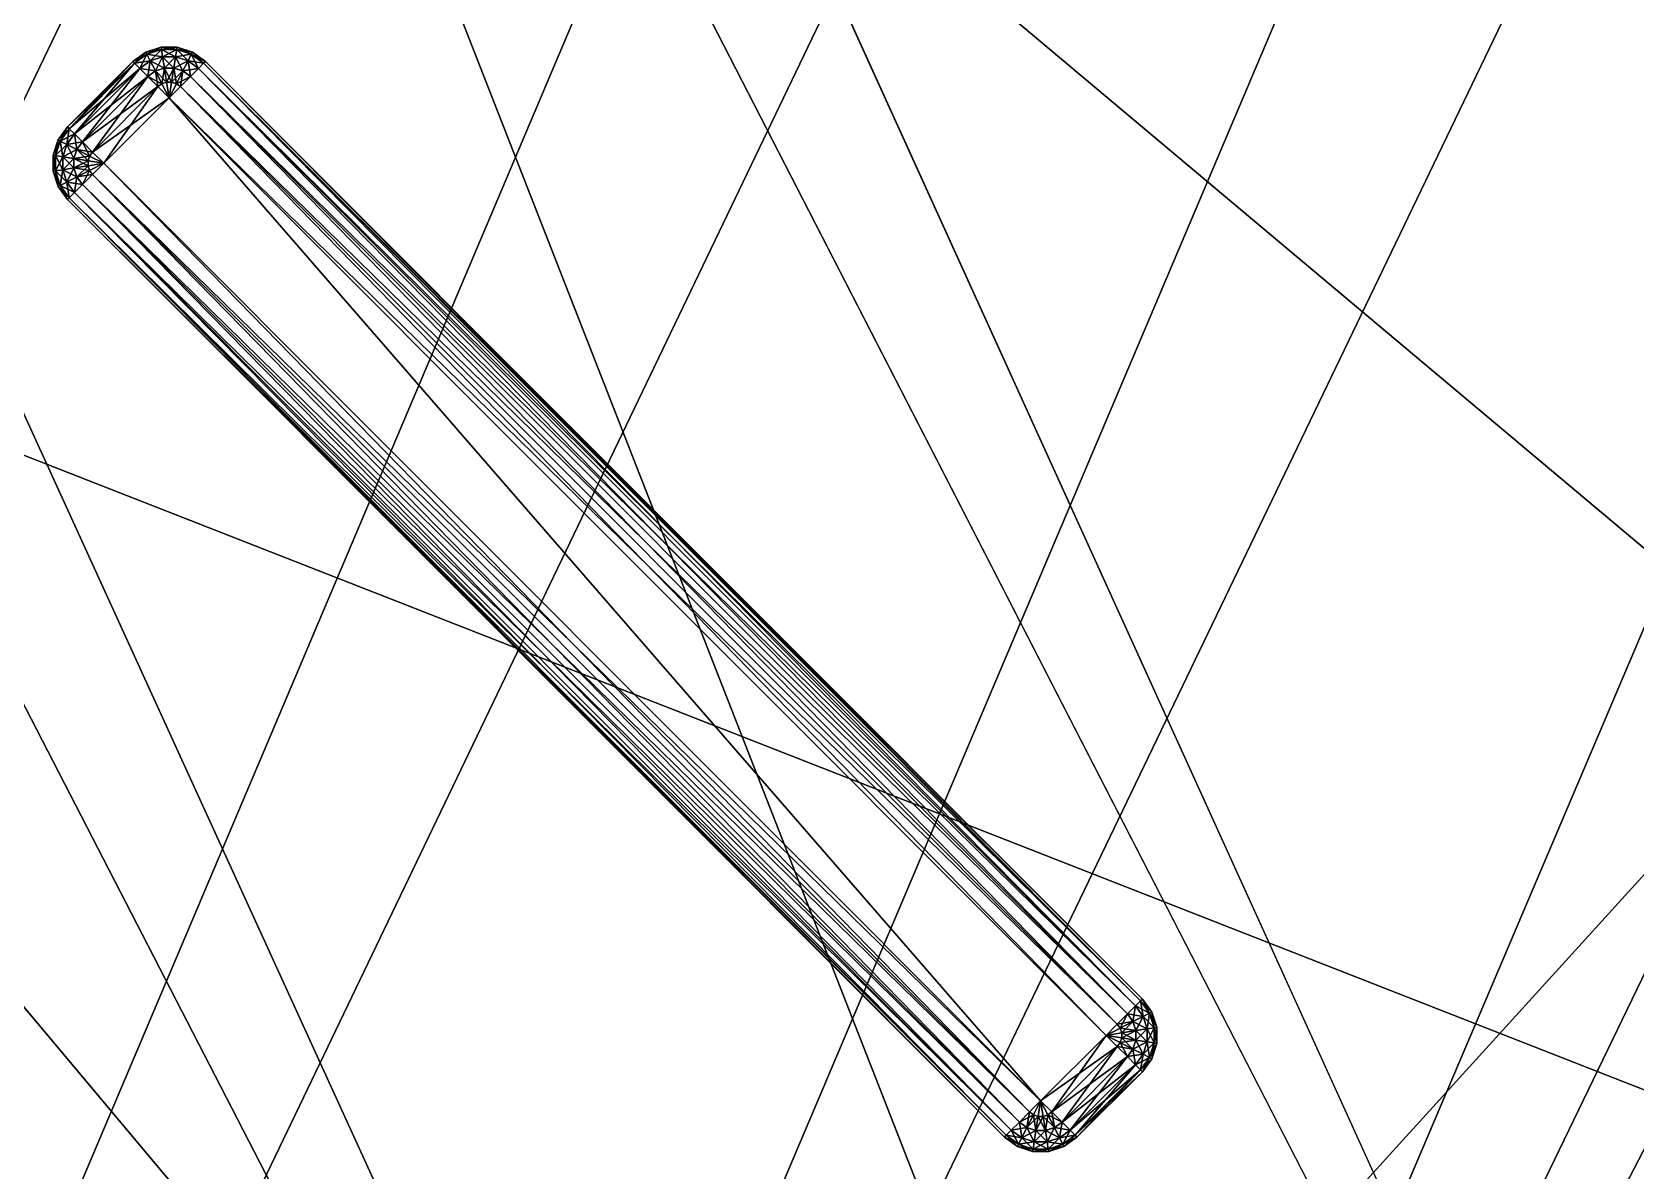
# Model space of a CAD drawing. Extents: x -220 to 220, y -231 to 209.
# Drawn here: x 100.57 to 131.8, y -133.73 to -111.57 of the extents above; entities that cross this region are included whole.
import ezdxf

# ---------------------------------------------------------------- set-up
doc = ezdxf.new("R2010")
doc.units = 0
doc.layers.get('0').update_dxf_attribs({"color": 33, "linetype": 'CONTINUOUS'})

msp = doc.modelspace()

# ---------------------------------------------------------------- meshes
at = {"color": 214}
mesh = msp.add_polyface(dxfattribs=at)
corners = [(-19.675, 188.166, -0.51), (0, 189.116, -0.51), (0, 189.116, -5.51), (-19.675, 188.166, -5.51), (-38.801, 185.375, -0.51), (-38.801, 185.375, -5.51), (-57.29, 180.83, -0.51), (-57.29, 180.83, -5.51), (-75.054, 174.62, -0.51), (-75.054, 174.62, -5.51), (-92.004, 166.832, -0.51), (-92.004, 166.832, -5.51), (-108.053, 157.556, -0.51), (-108.053, 157.556, -5.51), (-123.112, 146.879, -0.51), (-123.112, 146.879, -5.51), (-75.054, 174.62, -5.51), (-191.713, -68.173, -5.51), (-92.004, 166.832, -5.51), (-57.29, 180.83, -5.51), (-185.503, -85.937, -5.51), (-38.801, 185.375, -5.51), (-177.716, -102.888, -5.51), (-168.44, -118.937, -5.51), (-19.675, 188.166, -5.51), (-157.763, -133.996, -5.51), (0, 189.116, -5.51), (-145.773, -147.978, -5.51), (19.675, 188.166, -5.51), (-132.559, -160.794, -5.51), (32.492, 186.504, -5.51), (51.203, 182.534, -5.51), (-118.208, -172.356, -5.51), (-57.29, 180.83, -0.51), (123.112, -168.646, -0.51), (-38.801, 185.375, -0.51), (-75.054, 174.62, -0.51), (108.053, -179.323, -0.51), (-92.004, 166.832, -0.51), (92.004, -188.6, -0.51), (-108.053, 157.556, -0.51), (75.054, -196.387, -0.51), (-123.112, 146.879, -0.51), (57.29, -202.597, -0.51), (-137.094, 134.889, -0.51), (38.801, -207.142, -0.51), (-149.91, 121.675, -0.51), (19.675, -209.934, -0.51), (-161.472, 107.324, -0.51), (0, -210.884, -0.51)]
mesh.append_faces([[corners[k] for k in face] for face in [(0, 1, 2, 0), (3, 0, 2, 3), (4, 0, 3, 4), (5, 4, 3, 5), (6, 4, 5, 6), (7, 6, 5, 7), (8, 6, 7, 8), (9, 8, 7, 9), (10, 8, 9, 10), (11, 10, 9, 11), (12, 10, 11, 12), (13, 12, 11, 13), (14, 12, 13, 14), (15, 14, 13, 15), (16, 17, 18, 16), (19, 20, 16, 19), (21, 22, 19, 21), (21, 23, 22, 21), (24, 23, 21, 24), (24, 25, 23, 24), (26, 25, 24, 26), (26, 27, 25, 26), (28, 27, 26, 28), (28, 29, 27, 28), (30, 29, 28, 30), (31, 32, 30, 31), (33, 34, 35, 33), (36, 37, 33, 36), (38, 39, 36, 38), (40, 41, 38, 40), (42, 43, 40, 42), (44, 45, 42, 44), (46, 47, 44, 46), (48, 49, 46, 48)]], dxfattribs={"vtx3": -1, "color": 214})
mesh = msp.add_polyface(dxfattribs=at)
corners = [(102.809, 160.808, -0.51), (118.208, 150.588, -0.51), (118.208, 150.588, -5.51), (102.809, 160.808, -5.51), (86.45, 169.598, -0.51), (86.45, 169.598, -5.51), (69.218, 176.869, -0.51), (69.218, 176.869, -5.51), (51.203, 182.534, -0.51), (51.203, 182.534, -5.51), (32.492, 186.504, -0.51), (32.492, 186.504, -5.51), (19.675, 188.166, -0.51), (19.675, 188.166, -5.51), (0, 189.116, -0.51), (0, 189.116, -5.51), (69.218, 176.869, -5.51), (-102.809, -182.576, -5.51), (51.203, 182.534, -5.51), (86.45, 169.598, -5.51), (-86.45, -191.365, -5.51), (102.809, 160.808, -5.51), (-69.218, -198.637, -5.51), (118.208, 150.588, -5.51), (-51.203, -204.301, -5.51), (132.559, 139.026, -5.51), (-32.492, -208.272, -5.51), (145.773, 126.21, -5.51), (-19.675, -209.934, -5.51), (157.763, 112.229, -5.51), (0, -210.884, -5.51), (69.218, 176.869, -0.51), (193.418, -62.087, -0.51), (86.45, 169.598, -0.51), (51.203, 182.534, -0.51), (187.753, -80.102, -0.51), (180.482, -97.333, -0.51), (32.492, 186.504, -0.51), (171.692, -113.693, -0.51), (19.675, 188.166, -0.51), (161.472, -129.092, -0.51), (0, 189.116, -0.51), (149.91, -143.442, -0.51), (-19.675, 188.166, -0.51), (137.094, -156.657, -0.51), (-38.801, 185.375, -0.51)]
mesh.append_faces([[corners[k] for k in face] for face in [(0, 1, 2, 0), (3, 0, 2, 3), (4, 0, 3, 4), (5, 4, 3, 5), (6, 4, 5, 6), (7, 6, 5, 7), (8, 6, 7, 8), (9, 8, 7, 9), (10, 8, 9, 10), (11, 10, 9, 11), (12, 10, 11, 12), (13, 12, 11, 13), (14, 12, 13, 14), (15, 14, 13, 15), (16, 17, 18, 16), (19, 20, 16, 19), (21, 22, 19, 21), (23, 24, 21, 23), (25, 26, 23, 25), (27, 28, 25, 27), (29, 30, 27, 29), (31, 32, 33, 31), (34, 35, 31, 34), (34, 36, 35, 34), (37, 36, 34, 37), (37, 38, 36, 37), (39, 38, 37, 39), (39, 40, 38, 39), (41, 40, 39, 41), (41, 42, 40, 41), (43, 42, 41, 43), (43, 44, 42, 43), (45, 44, 43, 45)]], dxfattribs={"vtx3": -1, "color": 214})
mesh = msp.add_polyface(dxfattribs=at)
corners = [(-137.3, -30.884, 25), (-137.3, -30.884, 20), (0, -30.884, 20), (0, -30.884, 25), (-166, -75.884, 25), (-166, -75.884, 20), (-164.222, -80.383, 25), (-164.222, -80.383, 20), (-158.84, -91.295, 25), (-187.753, 58.335, 25), (-180.482, 75.566, 25), (-180.482, 75.566, 20), (-187.753, 58.335, 20), (-193.418, 40.319, 25), (-193.418, 40.319, 20), (-197.388, 21.608, 25), (-197.388, 21.608, 20), (-199.05, 8.791, 25), (-199.05, 8.791, 20), (-200, -10.884, 25), (-200, -10.884, 20), (-199.05, -30.559, 25), (-199.05, -30.559, 20), (-196.258, -49.685, 25), (-196.258, -49.685, 20), (-191.713, -68.173, 25), (-191.713, -68.173, 20), (-185.503, -85.937, 25), (-185.503, -85.937, 20), (-38.801, 185.375, 20), (-137.3, -30.884, 20), (-166, -75.884, 20), (-149.91, 121.675, 20), (-199.05, 8.791, 20), (-197.388, 21.608, 20), (-137.094, 134.889, 20), (-200, -10.884, 20), (-123.112, 146.879, 20), (-199.05, -30.559, 20), (-108.053, 157.556, 20), (-196.258, -49.685, 20), (-92.004, 166.832, 20), (-191.713, -68.173, 20), (-75.054, 174.62, 20), (-185.503, -85.937, 20), (-57.29, 180.83, 20), (-177.716, -102.888, 20), (-164.222, -80.383, 20), (-92.004, 166.832, 25), (0, -30.884, 25), (137.3, -30.884, 25), (-161.472, 107.324, 25), (-171.692, 91.925, 25), (-180.482, 75.566, 25), (-137.3, -30.884, 25), (-187.753, 58.335, 25), (-193.418, 40.319, 25), (-197.388, 21.608, 25), (-199.05, 8.791, 25), (-166, -75.884, 25), (-200, -10.884, 25), (-164.222, -80.383, 25), (-158.84, -91.295, 25), (-199.05, -30.559, 25), (-132.559, -160.794, 25), (-196.258, -49.685, 25), (-145.773, -147.978, 25), (-191.713, -68.173, 25), (-157.763, -133.996, 25)]
mesh.append_faces([[corners[k] for k in face] for face in [(0, 1, 2, 0), (3, 0, 2, 3), (4, 5, 1, 4), (0, 4, 1, 0), (6, 7, 5, 6), (4, 6, 5, 4), (6, 8, 7, 6), (9, 10, 11, 9), (12, 9, 11, 12), (13, 9, 12, 13), (14, 13, 12, 14), (15, 13, 14, 15), (16, 15, 14, 16), (17, 15, 16, 17), (18, 17, 16, 18), (19, 17, 18, 19), (20, 19, 18, 20), (21, 19, 20, 21), (22, 21, 20, 22), (23, 21, 22, 23), (24, 23, 22, 24), (25, 23, 24, 25), (26, 25, 24, 26), (27, 25, 26, 27), (28, 27, 26, 28), (29, 30, 31, 29), (32, 33, 34, 32), (35, 36, 33, 35), (37, 38, 36, 37), (39, 40, 38, 39), (41, 42, 40, 41), (43, 44, 42, 43), (45, 31, 44, 45), (31, 46, 44, 31), (47, 46, 31, 47), (48, 49, 50, 48), (51, 52, 49, 51), (52, 53, 49, 52), (53, 54, 49, 53), (55, 54, 53, 55), (55, 56, 54, 55), (56, 57, 54, 56), (57, 58, 54, 57), (58, 59, 54, 58), (60, 59, 58, 60), (60, 61, 59, 60), (61, 60, 62, 61), (63, 64, 60, 63), (65, 66, 63, 65), (67, 68, 65, 67)]], dxfattribs={"vtx3": -1, "color": 214})
mesh = msp.add_polyface(dxfattribs=at)
corners = [(199.05, 8.791, -0.51), (200, -10.884, -0.51), (200, -10.884, -5.51), (199.05, 8.791, -5.51), (193.418, -62.087, -0.51), (187.753, -80.102, -0.51), (187.753, -80.102, -5.51), (193.418, -62.087, -5.51), (197.388, -43.376, -0.51), (197.388, -43.376, -5.51), (199.05, -30.559, -0.51), (199.05, -30.559, -5.51), (86.45, 169.598, -5.51), (-69.218, -198.637, -5.51), (-86.45, -191.365, -5.51), (102.809, 160.808, -5.51), (-51.203, -204.301, -5.51), (118.208, 150.588, -5.51), (-32.492, -208.272, -5.51), (132.559, 139.026, -5.51), (-19.675, -209.934, -5.51), (145.773, 126.21, -5.51), (0, -210.884, -5.51), (157.763, 112.229, -5.51), (19.675, -209.934, -5.51), (168.44, 97.169, -5.51), (38.801, -207.142, -5.51), (177.716, 81.12, -5.51), (57.29, -202.597, -5.51), (185.503, 64.17, -5.51), (75.054, -196.387, -5.51), (191.713, 46.406, -5.51), (92.004, -188.6, -5.51), (196.258, 27.917, -5.51), (108.053, -179.323, -5.51), (199.05, 8.791, -5.51), (200, -10.884, -5.51), (123.112, -168.646, -5.51), (199.05, -30.559, -5.51), (137.094, -156.657, -5.51), (197.388, -43.376, -5.51), (149.91, -143.442, -5.51), (193.418, -62.087, -5.51), (161.472, -129.092, -5.51), (-38.801, 185.375, -0.51), (123.112, -168.646, -0.51), (137.094, -156.657, -0.51), (-57.29, 180.83, -0.51), (108.053, -179.323, -0.51), (-75.054, 174.62, -0.51), (92.004, -188.6, -0.51), (-92.004, 166.832, -0.51), (75.054, -196.387, -0.51)]
mesh.append_faces([[corners[k] for k in face] for face in [(0, 1, 2, 0), (3, 0, 2, 3), (4, 5, 6, 4), (7, 4, 6, 7), (8, 4, 7, 8), (9, 8, 7, 9), (10, 8, 9, 10), (11, 10, 9, 11), (1, 10, 11, 1), (2, 1, 11, 2), (12, 13, 14, 12), (15, 16, 13, 15), (17, 18, 16, 17), (19, 20, 18, 19), (21, 22, 20, 21), (23, 24, 22, 23), (25, 26, 24, 25), (27, 26, 25, 27), (27, 28, 26, 27), (29, 28, 27, 29), (29, 30, 28, 29), (31, 30, 29, 31), (31, 32, 30, 31), (33, 32, 31, 33), (33, 34, 32, 33), (35, 34, 33, 35), (36, 37, 35, 36), (38, 39, 36, 38), (40, 41, 38, 40), (42, 43, 40, 42), (44, 45, 46, 44), (47, 48, 45, 47), (49, 50, 48, 49), (51, 52, 50, 51)]], dxfattribs={"vtx3": -1, "color": 214})
mesh = msp.add_polyface(dxfattribs=at)
corners = [(137.3, -30.884, 25), (137.3, -30.884, 20), (165, -75.884, 20), (165, -75.884, 25), (0, -30.884, 25), (0, -30.884, 20), (162.365, -82.784, 25), (162.365, -82.784, 20), (156.906, -93.852, 20), (164.306, -77.932, 25), (164.306, -77.932, 20), (199.05, 8.791, 25), (200, -10.884, 25), (200, -10.884, 20), (199.05, 8.791, 20), (196.258, 27.917, 25), (196.258, 27.917, 20), (191.713, 46.406, 25), (191.713, 46.406, 20), (185.503, 64.17, 25), (185.503, 64.17, 20), (187.753, -80.102, 20), (187.753, -80.102, 25), (180.482, -97.333, 20), (193.418, -62.087, 25), (193.418, -62.087, 20), (197.388, -43.376, 25), (197.388, -43.376, 20), (199.05, -30.559, 25), (199.05, -30.559, 20), (168.44, 97.169, 20), (177.716, 81.12, 20), (0, -30.884, 20), (137.3, -30.884, 20), (185.503, 64.17, 20), (191.713, 46.406, 20), (196.258, 27.917, 20), (199.05, 8.791, 20), (165, -75.884, 20), (164.306, -77.932, 20), (162.365, -82.784, 20), (200, -10.884, 20), (123.112, -168.646, 20), (199.05, -30.559, 20), (137.094, -156.657, 20), (197.388, -43.376, 20), (149.91, -143.442, 20), (193.418, -62.087, 20), (161.472, -129.092, 20), (187.753, -80.102, 20), (171.692, -113.693, 20), (118.208, 150.588, 25), (199.05, -30.559, 25), (200, -10.884, 25), (102.809, 160.808, 25), (197.388, -43.376, 25), (86.45, 169.598, 25), (193.418, -62.087, 25), (69.218, 176.869, 25), (187.753, -80.102, 25), (51.203, 182.534, 25), (180.482, -97.333, 25), (165, -75.884, 25), (137.3, -30.884, 25), (164.306, -77.932, 25), (162.365, -82.784, 25)]
mesh.append_faces([[corners[k] for k in face] for face in [(0, 1, 2, 0), (3, 0, 2, 3), (4, 5, 1, 4), (0, 4, 1, 0), (6, 7, 8, 6), (9, 10, 7, 9), (6, 9, 7, 6), (3, 2, 10, 3), (9, 3, 10, 9), (11, 12, 13, 11), (14, 11, 13, 14), (15, 11, 14, 15), (16, 15, 14, 16), (17, 15, 16, 17), (18, 17, 16, 18), (19, 17, 18, 19), (20, 19, 18, 20), (21, 22, 23, 21), (24, 22, 21, 24), (25, 24, 21, 25), (26, 24, 25, 26), (27, 26, 25, 27), (28, 26, 27, 28), (29, 28, 27, 29), (12, 28, 29, 12), (13, 12, 29, 13), (30, 31, 32, 30), (31, 33, 32, 31), (34, 33, 31, 34), (34, 35, 33, 34), (35, 36, 33, 35), (36, 37, 33, 36), (37, 38, 33, 37), (39, 38, 37, 39), (40, 39, 37, 40), (41, 40, 37, 41), (41, 42, 40, 41), (43, 44, 41, 43), (45, 46, 43, 45), (47, 48, 45, 47), (49, 50, 47, 49), (51, 52, 53, 51), (54, 55, 52, 54), (56, 57, 55, 56), (58, 59, 57, 58), (60, 61, 59, 60), (62, 61, 60, 62), (63, 62, 60, 63), (62, 64, 61, 62), (64, 65, 61, 64)]], dxfattribs={"vtx3": -1, "color": 214})
mesh = msp.add_polyface(dxfattribs=at)
corners = [(196.258, 27.917, -0.51), (199.05, 8.791, -0.51), (199.05, 8.791, -5.51), (196.258, 27.917, -5.51), (191.713, 46.406, -0.51), (191.713, 46.406, -5.51), (185.503, 64.17, -0.51), (185.503, 64.17, -5.51), (177.716, 81.12, -0.51), (177.716, 81.12, -5.51), (168.44, 97.169, -0.51), (168.44, 97.169, -5.51), (157.763, 112.229, -0.51), (157.763, 112.229, -5.51), (145.773, 126.21, -0.51), (145.773, 126.21, -5.51), (132.559, 139.026, -0.51), (132.559, 139.026, -5.51), (118.208, 150.588, -0.51), (118.208, 150.588, -5.51), (168.44, 97.169, -5.51), (19.675, -209.934, -5.51), (157.763, 112.229, -5.51), (168.44, 97.169, -0.51), (185.503, 64.17, -0.51), (177.716, 81.12, -0.51), (191.713, 46.406, -0.51), (157.763, 112.229, -0.51), (196.258, 27.917, -0.51), (145.773, 126.21, -0.51), (199.05, 8.791, -0.51), (132.559, 139.026, -0.51), (200, -10.884, -0.51), (118.208, 150.588, -0.51), (199.05, -30.559, -0.51), (102.809, 160.808, -0.51), (197.388, -43.376, -0.51), (86.45, 169.598, -0.51), (193.418, -62.087, -0.51), (69.218, 176.869, -0.51), (187.753, -80.102, -0.51)]
mesh.append_faces([[corners[k] for k in face] for face in [(0, 1, 2, 0), (3, 0, 2, 3), (4, 0, 3, 4), (5, 4, 3, 5), (6, 4, 5, 6), (7, 6, 5, 7), (8, 6, 7, 8), (9, 8, 7, 9), (10, 8, 9, 10), (11, 10, 9, 11), (12, 10, 11, 12), (13, 12, 11, 13), (14, 12, 13, 14), (15, 14, 13, 15), (16, 14, 15, 16), (17, 16, 15, 17), (18, 16, 17, 18), (19, 18, 17, 19), (20, 21, 22, 20), (23, 24, 25, 23), (23, 26, 24, 23), (27, 26, 23, 27), (27, 28, 26, 27), (29, 28, 27, 29), (29, 30, 28, 29), (31, 30, 29, 31), (31, 32, 30, 31), (33, 32, 31, 33), (33, 34, 32, 33), (35, 34, 33, 35), (35, 36, 34, 35), (37, 36, 35, 37), (37, 38, 36, 37), (39, 40, 38, 39)]], dxfattribs={"vtx3": -1, "color": 214})
mesh = msp.add_polyface(dxfattribs=at)
corners = [(19.675, -209.934, -0.51), (0, -210.884, -0.51), (0, -210.884, -5.51), (19.675, -209.934, -5.51), (38.801, -207.142, -0.51), (38.801, -207.142, -5.51), (57.29, -202.597, -0.51), (57.29, -202.597, -5.51), (75.054, -196.387, -0.51), (75.054, -196.387, -5.51), (92.004, -188.6, -0.51), (92.004, -188.6, -5.51), (108.053, -179.323, -0.51), (108.053, -179.323, -5.51), (123.112, -168.646, -0.51), (123.112, -168.646, -5.51), (137.094, -156.657, -0.51), (137.094, -156.657, -5.51), (149.91, -143.442, -0.51), (149.91, -143.442, -5.51), (161.472, -129.092, -0.51), (161.472, -129.092, -5.51), (171.692, -113.693, -0.51), (171.692, -113.693, -5.51), (180.482, -97.333, -0.51), (180.482, -97.333, -5.51), (187.753, -80.102, -0.51), (187.753, -80.102, -5.51), (199.05, 8.791, -5.51), (123.112, -168.646, -5.51), (108.053, -179.323, -5.51), (200, -10.884, -5.51), (137.094, -156.657, -5.51), (199.05, -30.559, -5.51), (149.91, -143.442, -5.51), (197.388, -43.376, -5.51), (161.472, -129.092, -5.51), (193.418, -62.087, -5.51), (171.692, -113.693, -5.51), (187.753, -80.102, -5.51), (180.482, -97.333, -5.51)]
mesh.append_faces([[corners[k] for k in face] for face in [(0, 1, 2, 0), (3, 0, 2, 3), (4, 0, 3, 4), (5, 4, 3, 5), (6, 4, 5, 6), (7, 6, 5, 7), (8, 6, 7, 8), (9, 8, 7, 9), (10, 8, 9, 10), (11, 10, 9, 11), (12, 10, 11, 12), (13, 12, 11, 13), (14, 12, 13, 14), (15, 14, 13, 15), (16, 14, 15, 16), (17, 16, 15, 17), (18, 16, 17, 18), (19, 18, 17, 19), (20, 18, 19, 20), (21, 20, 19, 21), (22, 20, 21, 22), (23, 22, 21, 23), (24, 22, 23, 24), (25, 24, 23, 25), (26, 24, 25, 26), (27, 26, 25, 27), (28, 29, 30, 28), (31, 32, 29, 31), (33, 34, 32, 33), (35, 36, 34, 35), (37, 38, 36, 37), (39, 38, 37, 39), (39, 40, 38, 39)]], dxfattribs={"vtx3": -1, "color": 214})
at = {"color": 156}
mesh = msp.add_polyface(dxfattribs=at)
corners = [(11.75, -77.522, 34.5), (0, -78.55, 34.5), (0, -10.884, 34.5), (11.75, -77.522, 45.5), (0, -10.884, 45.5), (0, -78.55, 45.5), (23.143, -74.47, 34.5), (23.143, -74.47, 45.5), (33.833, -69.485, 34.5), (67.667, -128.086, 34.5), (33.833, -69.485, 45.5), (43.495, -62.719, 34.5), (86.991, -114.555, 34.5), (43.495, -62.719, 45.5), (67.667, -128.086, 45.5), (51.836, -54.379, 34.5), (103.671, -97.874, 34.5), (51.836, -54.379, 45.5), (86.991, -114.555, 45.5), (58.601, -44.717, 34.5), (117.202, -78.55, 34.5), (58.601, -44.717, 45.5), (103.671, -97.874, 45.5), (117.202, -78.55, 45.5), (63.586, -34.027, 34.5), (127.172, -57.17, 34.5), (190.758, -80.314, 34.5), (127.172, -57.17, 45.5), (175.803, -112.384, 45.5), (190.758, -80.314, 45.5), (63.586, -34.027, 45.5), (66.639, -22.634, 34.5), (133.277, -34.384, 34.5), (199.916, -46.134, 34.5), (199.916, -46.134, 45.5), (190.758, -80.314, 45.5), (190.758, -80.314, 34.5), (199.916, -46.134, 34.5), (133.277, -34.384, 45.5), (199.916, -46.134, 45.5), (66.639, -22.634, 45.5), (67.667, -10.884, 34.5), (135.333, -10.884, 34.5), (203, -10.884, 34.5), (203, -10.884, 45.5), (203, -10.884, 34.5), (135.333, -10.884, 45.5), (203, -10.884, 45.5), (67.667, -10.884, 45.5)]
mesh.append_faces([[corners[k] for k in face] for face in [(0, 1, 2, 0), (3, 4, 5, 3), (6, 0, 2, 6), (7, 4, 3, 7), (8, 6, 2, 8), (8, 9, 6, 8), (10, 4, 7, 10), (11, 8, 2, 11), (11, 12, 8, 11), (13, 10, 14, 13), (13, 4, 10, 13), (15, 11, 2, 15), (15, 16, 11, 15), (17, 13, 18, 17), (17, 4, 13, 17), (19, 15, 2, 19), (20, 16, 15, 20), (19, 20, 15, 19), (21, 17, 22, 21), (23, 21, 22, 23), (21, 4, 17, 21), (24, 19, 2, 24), (25, 20, 19, 25), (24, 25, 19, 24), (25, 26, 20, 25), (27, 23, 28, 27), (29, 27, 28, 29), (30, 21, 23, 30), (27, 30, 23, 27), (30, 4, 21, 30), (31, 24, 2, 31), (32, 25, 24, 32), (31, 32, 24, 31), (33, 26, 25, 33), (32, 33, 25, 32), (34, 35, 36, 34), (37, 34, 36, 37), (38, 27, 29, 38), (39, 38, 29, 39), (40, 30, 27, 40), (38, 40, 27, 38), (40, 4, 30, 40), (41, 31, 2, 41), (42, 32, 31, 42), (41, 42, 31, 41), (43, 33, 32, 43), (42, 43, 32, 42), (44, 34, 37, 44), (45, 44, 37, 45), (46, 38, 39, 46), (47, 46, 39, 47), (48, 40, 38, 48), (46, 48, 38, 46), (48, 4, 40, 48)]], dxfattribs={"vtx3": -1, "color": 156})
at = {"color": 214}
mesh = msp.add_polyface(dxfattribs=at)
corners = [(108.647, -150.109, 25), (108.647, -150.109, 20), (95.357, -159.532, 20), (116.983, -143.179, 25), (116.983, -143.179, 20), (124.874, -135.757, 25), (124.874, -135.757, 20), (138.437, -120.84, 25), (138.437, -120.84, 20), (148.739, -107.12, 25), (148.739, -107.12, 20), (156.906, -93.852, 25), (156.906, -93.852, 20), (162.365, -82.784, 25), (108.053, -179.323, 20), (108.053, -179.323, 25), (92.004, -188.6, 20), (123.112, -168.646, 25), (123.112, -168.646, 20), (137.094, -156.657, 25), (137.094, -156.657, 20), (149.91, -143.442, 25), (149.91, -143.442, 20), (161.472, -129.092, 25), (161.472, -129.092, 20), (171.692, -113.693, 25), (171.692, -113.693, 20), (180.482, -97.333, 25), (180.482, -97.333, 20), (187.753, -80.102, 25), (200, -10.884, 20), (137.094, -156.657, 20), (123.112, -168.646, 20), (199.05, -30.559, 20), (149.91, -143.442, 20), (197.388, -43.376, 20), (161.472, -129.092, 20), (193.418, -62.087, 20), (171.692, -113.693, 20), (187.753, -80.102, 20), (180.482, -97.333, 20), (116.983, -143.179, 20), (92.004, -188.6, 20), (108.647, -150.109, 20), (124.874, -135.757, 20), (108.053, -179.323, 20), (138.437, -120.84, 20), (148.739, -107.12, 20), (156.906, -93.852, 20), (162.365, -82.784, 20), (162.365, -82.784, 25), (171.692, -113.693, 25), (180.482, -97.333, 25), (156.906, -93.852, 25), (161.472, -129.092, 25), (148.739, -107.12, 25), (149.91, -143.442, 25), (138.437, -120.84, 25), (137.094, -156.657, 25), (124.874, -135.757, 25), (116.983, -143.179, 25), (123.112, -168.646, 25), (108.647, -150.109, 25), (108.053, -179.323, 25)]
mesh.append_faces([[corners[k] for k in face] for face in [(0, 1, 2, 0), (3, 4, 1, 3), (0, 3, 1, 0), (5, 6, 4, 5), (3, 5, 4, 3), (7, 8, 6, 7), (5, 7, 6, 5), (9, 10, 8, 9), (7, 9, 8, 7), (11, 12, 10, 11), (9, 11, 10, 9), (11, 13, 12, 11), (14, 15, 16, 14), (17, 15, 14, 17), (18, 17, 14, 18), (19, 17, 18, 19), (20, 19, 18, 20), (21, 19, 20, 21), (22, 21, 20, 22), (23, 21, 22, 23), (24, 23, 22, 24), (25, 23, 24, 25), (26, 25, 24, 26), (27, 25, 26, 27), (28, 27, 26, 28), (29, 27, 28, 29), (30, 31, 32, 30), (33, 34, 31, 33), (35, 36, 34, 35), (37, 38, 36, 37), (39, 40, 38, 39), (41, 42, 43, 41), (41, 44, 42, 41), (44, 45, 42, 44), (46, 45, 44, 46), (46, 47, 45, 46), (47, 48, 45, 47), (48, 32, 45, 48), (49, 32, 48, 49), (50, 51, 52, 50), (53, 51, 50, 53), (53, 54, 51, 53), (55, 54, 53, 55), (55, 56, 54, 55), (57, 56, 55, 57), (57, 58, 56, 57), (59, 58, 57, 59), (59, 60, 58, 59), (60, 61, 58, 60), (62, 61, 60, 62), (62, 63, 61, 62)]], dxfattribs={"vtx3": -1, "color": 214})
at = {"color": 156}
mesh = msp.add_polyface(dxfattribs=at)
corners = [(23.5, -144.161, 34.5), (0, -146.217, 34.5), (0, -78.55, 34.5), (11.75, -77.522, 34.5), (35.251, -210.8, 34.5), (0, -213.884, 34.5), (35.251, -210.8, 45.5), (0, -213.884, 45.5), (0, -213.884, 34.5), (35.251, -210.8, 34.5), (23.5, -144.161, 45.5), (0, -146.217, 45.5), (0, -213.884, 45.5), (35.251, -210.8, 45.5), (11.75, -77.522, 45.5), (0, -78.55, 45.5), (46.287, -138.055, 34.5), (23.143, -74.47, 34.5), (69.43, -201.641, 34.5), (69.43, -201.641, 45.5), (69.43, -201.641, 34.5), (46.287, -138.055, 45.5), (69.43, -201.641, 45.5), (23.143, -74.47, 45.5), (67.667, -128.086, 34.5), (101.5, -186.687, 34.5), (101.5, -186.687, 45.5), (101.5, -186.687, 34.5), (67.667, -128.086, 45.5), (101.5, -186.687, 45.5), (33.833, -69.485, 45.5), (86.991, -114.555, 34.5), (33.833, -69.485, 34.5), (130.486, -166.391, 34.5), (130.486, -166.391, 45.5), (130.486, -166.391, 34.5), (86.991, -114.555, 45.5), (130.486, -166.391, 45.5), (43.495, -62.719, 45.5), (103.671, -97.874, 34.5), (43.495, -62.719, 34.5), (155.507, -141.37, 34.5), (155.507, -141.37, 45.5), (155.507, -141.37, 34.5), (103.671, -97.874, 45.5), (155.507, -141.37, 45.5), (51.836, -54.379, 45.5), (175.803, -112.384, 34.5), (117.202, -78.55, 34.5), (175.803, -112.384, 45.5), (175.803, -112.384, 34.5), (117.202, -78.55, 45.5), (175.803, -112.384, 45.5), (190.758, -80.314, 34.5), (190.758, -80.314, 45.5), (190.758, -80.314, 34.5)]
mesh.append_faces([[corners[k] for k in face] for face in [(0, 1, 2, 0), (3, 0, 2, 3), (4, 5, 1, 4), (0, 4, 1, 0), (6, 7, 8, 6), (9, 6, 8, 9), (10, 11, 12, 10), (13, 10, 12, 13), (14, 15, 11, 14), (10, 14, 11, 10), (16, 0, 3, 16), (17, 16, 3, 17), (18, 4, 0, 18), (16, 18, 0, 16), (19, 6, 9, 19), (20, 19, 9, 20), (21, 10, 13, 21), (22, 21, 13, 22), (23, 14, 10, 23), (21, 23, 10, 21), (24, 16, 17, 24), (25, 18, 16, 25), (24, 25, 16, 24), (26, 19, 20, 26), (27, 26, 20, 27), (28, 21, 22, 28), (29, 28, 22, 29), (30, 23, 21, 30), (28, 30, 21, 28), (31, 24, 32, 31), (33, 25, 24, 33), (31, 33, 24, 31), (34, 26, 27, 34), (35, 34, 27, 35), (36, 28, 29, 36), (37, 36, 29, 37), (36, 38, 28, 36), (39, 31, 40, 39), (41, 33, 31, 41), (39, 41, 31, 39), (42, 34, 35, 42), (43, 42, 35, 43), (44, 36, 37, 44), (45, 44, 37, 45), (44, 46, 36, 44), (47, 41, 39, 47), (48, 47, 39, 48), (49, 42, 43, 49), (50, 49, 43, 50), (51, 44, 45, 51), (52, 51, 45, 52), (53, 47, 48, 53), (54, 49, 50, 54), (55, 54, 50, 55)]], dxfattribs={"vtx3": -1, "color": 156})
mesh = msp.add_polyface(dxfattribs=at)
corners = [(101.746, -113.903, -14.177), (103.019, -112.63, -14.177), (103.238, -112.849, -14.226), (101.549, -113.706, -14.035), (102.822, -112.433, -14.035), (101.393, -113.549, -13.814), (102.666, -112.276, -13.814), (101.292, -113.449, -13.535), (102.565, -112.176, -13.535), (101.258, -113.414, -13.226), (102.53, -112.141, -13.226), (101.258, -113.414, 1.574), (102.53, -112.141, 1.574), (101.292, -113.449, 1.883), (102.565, -112.176, 1.883), (101.393, -113.549, 2.162), (102.666, -112.276, 2.162), (101.549, -113.706, 2.383), (102.822, -112.433, 2.383), (101.746, -113.903, 2.525), (103.019, -112.63, 2.525), (101.965, -114.121, 2.574), (103.238, -112.849, 2.574), (101.074, -113.667, -13.226), (101.074, -113.667, 1.574), (101.117, -113.689, 1.883), (102.971, -112.325, -14.035), (103.146, -112.268, -14.035), (103.189, -112.543, -14.177), (103.097, -112.573, -14.177), (102.87, -112.128, -13.814), (103.111, -112.049, -13.814), (102.806, -112.001, -13.535), (103.089, -111.909, -13.535), (102.784, -111.958, -13.226), (103.081, -111.861, -13.226), (102.784, -111.958, 1.574), (103.081, -111.861, 1.574), (102.806, -112.001, 1.883), (103.089, -111.909, 1.883), (102.87, -112.128, 2.162), (103.111, -112.049, 2.162), (102.971, -112.325, 2.383), (103.146, -112.268, 2.383), (103.097, -112.573, 2.525), (103.189, -112.543, 2.525)]
mesh.append_faces([[corners[k] for k in face] for face in [(0, 1, 2, 0), (3, 4, 1, 3), (0, 3, 1, 0), (5, 6, 4, 5), (3, 5, 4, 3), (7, 8, 6, 7), (5, 7, 6, 5), (9, 10, 8, 9), (7, 9, 8, 7), (11, 12, 10, 11), (9, 11, 10, 9), (13, 14, 12, 13), (11, 13, 12, 11), (15, 16, 14, 15), (13, 15, 14, 13), (17, 18, 16, 17), (15, 17, 16, 15), (19, 20, 18, 19), (17, 19, 18, 17), (21, 22, 20, 21), (23, 9, 7, 23), (24, 11, 9, 24), (25, 13, 11, 25), (26, 27, 28, 26), (29, 26, 28, 29), (30, 31, 27, 30), (26, 30, 27, 26), (32, 33, 31, 32), (30, 32, 31, 30), (34, 35, 33, 34), (32, 34, 33, 32), (36, 37, 35, 36), (34, 36, 35, 34), (38, 39, 37, 38), (36, 38, 37, 36), (40, 41, 39, 40), (38, 40, 39, 38), (42, 43, 41, 42), (40, 42, 41, 40), (44, 45, 43, 44), (42, 44, 43, 42), (1, 29, 2, 1), (4, 26, 29, 4), (1, 4, 29, 1), (6, 30, 26, 6), (4, 6, 26, 4), (8, 32, 30, 8), (6, 8, 30, 6), (10, 34, 32, 10), (8, 10, 32, 8), (12, 36, 34, 12), (10, 12, 34, 10), (14, 38, 36, 14), (12, 14, 36, 12), (16, 40, 38, 16), (14, 16, 38, 14), (18, 42, 40, 18), (16, 18, 40, 16), (20, 44, 42, 20), (18, 20, 42, 18), (20, 22, 44, 20)]], dxfattribs={"vtx3": -1, "color": 156})
mesh = msp.add_polyface(dxfattribs=at)
corners = [(103.378, -112.573, -14.177), (103.456, -112.63, -14.177), (103.238, -112.849, -14.226), (103.504, -112.325, -14.035), (103.653, -112.433, -14.035), (103.605, -112.128, -13.814), (103.81, -112.276, -13.814), (103.669, -112.001, -13.535), (103.91, -112.176, -13.535), (103.692, -111.958, -13.226), (103.945, -112.141, -13.226), (103.692, -111.958, 1.574), (103.945, -112.141, 1.574), (103.669, -112.001, 1.883), (103.91, -112.176, 1.883), (103.605, -112.128, 2.162), (103.81, -112.276, 2.162), (103.504, -112.325, 2.383), (103.653, -112.433, 2.383), (103.378, -112.573, 2.525), (103.456, -112.63, 2.525), (103.238, -112.849, 2.574), (103.286, -112.543, -14.177), (103.33, -112.268, -14.035), (103.364, -112.049, -13.814), (103.386, -111.909, -13.535), (103.394, -111.861, -13.226), (103.394, -111.861, 1.574), (103.386, -111.909, 1.883), (103.364, -112.049, 2.162), (103.33, -112.268, 2.383), (103.286, -112.543, 2.525), (103.189, -112.543, -14.177), (103.146, -112.268, -14.035), (103.111, -112.049, -13.814), (103.089, -111.909, -13.535), (103.081, -111.861, -13.226), (103.081, -111.861, 1.574), (103.089, -111.909, 1.883), (103.111, -112.049, 2.162), (103.146, -112.268, 2.383), (103.189, -112.543, 2.525), (103.097, -112.573, -14.177), (103.097, -112.573, 2.525)]
mesh.append_faces([[corners[k] for k in face] for face in [(0, 1, 2, 0), (3, 4, 1, 3), (0, 3, 1, 0), (5, 6, 4, 5), (3, 5, 4, 3), (7, 8, 6, 7), (5, 7, 6, 5), (9, 10, 8, 9), (7, 9, 8, 7), (11, 12, 10, 11), (9, 11, 10, 9), (13, 14, 12, 13), (11, 13, 12, 11), (15, 16, 14, 15), (13, 15, 14, 13), (17, 18, 16, 17), (15, 17, 16, 15), (19, 20, 18, 19), (17, 19, 18, 17), (19, 21, 20, 19), (22, 0, 2, 22), (23, 3, 0, 23), (22, 23, 0, 22), (24, 5, 3, 24), (23, 24, 3, 23), (25, 7, 5, 25), (24, 25, 5, 24), (26, 9, 7, 26), (25, 26, 7, 25), (27, 11, 9, 27), (26, 27, 9, 26), (28, 13, 11, 28), (27, 28, 11, 27), (29, 15, 13, 29), (28, 29, 13, 28), (30, 17, 15, 30), (29, 30, 15, 29), (31, 19, 17, 31), (30, 31, 17, 30), (31, 21, 19, 31), (32, 22, 2, 32), (33, 23, 22, 33), (32, 33, 22, 32), (34, 24, 23, 34), (33, 34, 23, 33), (35, 25, 24, 35), (34, 35, 24, 34), (36, 26, 25, 36), (35, 36, 25, 35), (37, 27, 26, 37), (36, 37, 26, 36), (38, 28, 27, 38), (37, 38, 27, 37), (39, 29, 28, 39), (38, 39, 28, 38), (40, 30, 29, 40), (39, 40, 29, 39), (41, 31, 30, 41), (40, 41, 30, 40), (41, 21, 31, 41), (42, 32, 2, 42), (43, 21, 41, 43)]], dxfattribs={"vtx3": -1, "color": 156})
mesh = msp.add_polyface(dxfattribs=at)
corners = [(101.965, -114.121, -14.226), (101.746, -113.903, -14.177), (103.238, -112.849, -14.226), (101.746, -113.903, 2.525), (101.965, -114.121, 2.574), (103.019, -112.63, 2.525), (101.69, -113.981, -14.177), (101.441, -113.854, -14.035), (101.549, -113.706, -14.035), (101.244, -113.754, -13.814), (101.441, -113.854, 2.383), (101.549, -113.706, 2.383), (101.393, -113.549, 2.162), (101.69, -113.981, 2.525), (101.66, -114.073, -14.177), (101.384, -114.029, -14.035), (101.66, -114.073, 2.525), (101.384, -114.029, 2.383), (101.66, -114.17, -14.177), (101.384, -114.213, -14.035), (101.66, -114.17, 2.525), (101.384, -114.213, 2.383), (101.69, -114.262, -14.177), (101.441, -114.388, -14.035), (101.244, -114.489, -13.814), (101.69, -114.262, 2.525), (101.441, -114.388, 2.383), (101.746, -114.34, -14.177), (101.549, -114.537, -14.035), (101.393, -114.693, -13.814), (101.549, -114.537, 2.383), (101.244, -114.489, 2.162), (101.393, -114.693, 2.162), (101.746, -114.34, 2.525), (119.99, -132.583, -14.177), (119.793, -132.78, -14.035), (119.636, -132.937, -13.814), (119.536, -133.037, -13.535), (101.292, -114.794, -13.535), (119.501, -133.072, -13.226), (101.258, -114.828, -13.226), (119.501, -133.072, 1.574), (101.258, -114.828, 1.574), (119.536, -133.037, 1.883), (101.292, -114.794, 1.883), (119.636, -132.937, 2.162), (119.793, -132.78, 2.383), (119.99, -132.583, 2.525), (120.208, -132.365, 2.574), (103.456, -112.63, -14.177), (121.481, -131.092, -14.226), (103.653, -112.433, -14.035), (121.699, -130.873, -14.177), (103.81, -112.276, -13.814), (121.896, -130.676, -14.035), (103.91, -112.176, -13.535), (122.053, -130.52, -13.814), (103.945, -112.141, -13.226), (122.153, -130.419, -13.535), (103.945, -112.141, 1.574), (122.188, -130.385, -13.226), (103.91, -112.176, 1.883), (122.188, -130.385, 1.574), (103.81, -112.276, 2.162), (122.153, -130.419, 1.883), (103.653, -112.433, 2.383), (122.053, -130.52, 2.162), (103.456, -112.63, 2.525), (121.896, -130.676, 2.383), (103.238, -112.849, 2.574), (121.699, -130.873, 2.525), (120.208, -132.365, -14.226)]
mesh.append_faces([[corners[k] for k in face] for face in [(0, 1, 2, 0), (3, 4, 5, 3), (6, 1, 0, 6), (7, 8, 1, 7), (6, 7, 1, 6), (7, 9, 8, 7), (10, 11, 12, 10), (13, 3, 11, 13), (10, 13, 11, 10), (13, 4, 3, 13), (14, 6, 0, 14), (15, 7, 6, 15), (14, 15, 6, 14), (16, 13, 10, 16), (17, 16, 10, 17), (16, 4, 13, 16), (18, 14, 0, 18), (19, 15, 14, 19), (18, 19, 14, 18), (20, 16, 17, 20), (21, 20, 17, 21), (20, 4, 16, 20), (22, 18, 0, 22), (23, 19, 18, 23), (22, 23, 18, 22), (23, 24, 19, 23), (25, 20, 21, 25), (26, 25, 21, 26), (25, 4, 20, 25), (27, 22, 0, 27), (28, 23, 22, 28), (27, 28, 22, 27), (28, 29, 23, 28), (30, 26, 31, 30), (32, 30, 31, 32), (33, 25, 26, 33), (30, 33, 26, 30), (33, 4, 25, 33), (34, 27, 0, 34), (35, 28, 27, 35), (36, 29, 28, 36), (37, 38, 29, 37), (39, 40, 38, 39), (41, 42, 40, 41), (43, 44, 42, 43), (45, 32, 44, 45), (46, 30, 32, 46), (47, 33, 30, 47), (48, 4, 33, 48), (2, 49, 50, 2), (49, 51, 52, 49), (51, 53, 54, 51), (53, 55, 56, 53), (55, 57, 58, 55), (57, 59, 60, 57), (59, 61, 62, 59), (61, 63, 64, 61), (63, 65, 66, 63), (65, 67, 68, 65), (67, 69, 70, 67), (4, 48, 69, 4), (71, 0, 2, 71)]], dxfattribs={"vtx3": -1, "color": 156})
mesh = msp.add_polyface(dxfattribs=at)
corners = [(120.208, -132.365, -14.226), (119.99, -132.583, -14.177), (101.965, -114.121, -14.226), (119.793, -132.78, -14.035), (101.746, -114.34, -14.177), (119.636, -132.937, -13.814), (101.549, -114.537, -14.035), (119.536, -133.037, -13.535), (101.393, -114.693, -13.814), (119.501, -133.072, -13.226), (101.292, -114.794, -13.535), (119.501, -133.072, 1.574), (101.258, -114.828, -13.226), (119.536, -133.037, 1.883), (101.258, -114.828, 1.574), (119.636, -132.937, 2.162), (101.292, -114.794, 1.883), (119.793, -132.78, 2.383), (101.393, -114.693, 2.162), (119.99, -132.583, 2.525), (101.549, -114.537, 2.383), (120.208, -132.365, 2.574), (101.746, -114.34, 2.525), (122.005, -130.825, -14.035), (122.061, -131, -14.035), (121.786, -131.043, -14.177), (121.756, -130.952, -14.177), (122.202, -130.725, -13.814), (122.28, -130.965, -13.814), (122.328, -130.66, -13.535), (122.42, -130.943, -13.535), (122.372, -130.638, -13.226), (122.469, -130.935, -13.226), (122.372, -130.638, 1.574), (122.469, -130.935, 1.574), (122.328, -130.66, 1.883), (122.42, -130.943, 1.883), (122.202, -130.725, 2.162), (122.28, -130.965, 2.162), (122.005, -130.825, 2.383), (122.061, -131, 2.383), (121.756, -130.952, 2.525), (121.786, -131.043, 2.525), (121.699, -130.873, -14.177), (121.481, -131.092, -14.226), (121.896, -130.676, -14.035), (122.053, -130.52, -13.814), (122.153, -130.419, -13.535), (122.188, -130.385, -13.226), (122.188, -130.385, 1.574), (122.153, -130.419, 1.883), (122.053, -130.52, 2.162), (121.896, -130.676, 2.383), (121.699, -130.873, 2.525), (121.481, -131.092, 2.574), (103.456, -112.63, -14.177), (103.653, -112.433, -14.035), (103.81, -112.276, -13.814), (103.91, -112.176, -13.535), (103.945, -112.141, -13.226), (103.945, -112.141, 1.574), (103.91, -112.176, 1.883), (103.81, -112.276, 2.162), (103.653, -112.433, 2.383), (103.456, -112.63, 2.525), (103.238, -112.849, 2.574), (103.238, -112.849, -14.226)]
mesh.append_faces([[corners[k] for k in face] for face in [(0, 1, 2, 0), (1, 3, 4, 1), (3, 5, 6, 3), (5, 7, 8, 5), (7, 9, 10, 7), (9, 11, 12, 9), (11, 13, 14, 11), (13, 15, 16, 13), (15, 17, 18, 15), (17, 19, 20, 17), (19, 21, 22, 19), (23, 24, 25, 23), (26, 23, 25, 26), (27, 28, 24, 27), (23, 27, 24, 23), (29, 30, 28, 29), (27, 29, 28, 27), (31, 32, 30, 31), (29, 31, 30, 29), (33, 34, 32, 33), (31, 33, 32, 31), (35, 36, 34, 35), (33, 35, 34, 33), (37, 38, 36, 37), (35, 37, 36, 35), (39, 40, 38, 39), (37, 39, 38, 37), (41, 42, 40, 41), (39, 41, 40, 39), (43, 26, 44, 43), (45, 23, 26, 45), (43, 45, 26, 43), (46, 27, 23, 46), (45, 46, 23, 45), (47, 29, 27, 47), (46, 47, 27, 46), (48, 31, 29, 48), (47, 48, 29, 47), (49, 33, 31, 49), (48, 49, 31, 48), (50, 35, 33, 50), (49, 50, 33, 49), (51, 37, 35, 51), (50, 51, 35, 50), (52, 39, 37, 52), (51, 52, 37, 51), (53, 41, 39, 53), (52, 53, 39, 52), (53, 54, 41, 53), (55, 43, 44, 55), (56, 45, 43, 56), (57, 46, 45, 57), (58, 47, 46, 58), (59, 48, 47, 59), (60, 49, 48, 60), (61, 50, 49, 61), (62, 51, 50, 62), (63, 52, 51, 63), (64, 53, 52, 64), (65, 54, 53, 65), (21, 54, 65, 21), (44, 0, 66, 44)]], dxfattribs={"vtx3": -1, "color": 156})
mesh = msp.add_polyface(dxfattribs=at)
corners = [(101.244, -113.754, -13.814), (101.393, -113.549, -13.814), (101.549, -113.706, -14.035), (101.117, -113.689, -13.535), (101.292, -113.449, -13.535), (101.074, -113.667, -13.226), (101.074, -113.667, 1.574), (101.258, -113.414, -13.226), (101.117, -113.689, 1.883), (101.258, -113.414, 1.574), (101.244, -113.754, 2.162), (101.393, -113.549, 2.162), (101.292, -113.449, 1.883), (101.441, -113.854, 2.383), (101.166, -113.995, -13.814), (101.441, -113.854, -14.035), (101.384, -114.029, -14.035), (101.026, -113.972, -13.535), (100.977, -113.965, -13.226), (100.977, -113.965, 1.574), (101.026, -113.972, 1.883), (101.166, -113.995, 2.162), (101.384, -114.029, 2.383), (101.166, -114.248, -13.814), (101.384, -114.213, -14.035), (101.026, -114.27, -13.535), (100.977, -114.278, -13.226), (100.977, -114.278, 1.574), (101.026, -114.27, 1.883), (101.166, -114.248, 2.162), (101.384, -114.213, 2.383), (101.244, -114.489, -13.814), (101.117, -114.553, -13.535), (101.074, -114.575, -13.226), (101.074, -114.575, 1.574), (101.117, -114.553, 1.883), (101.244, -114.489, 2.162), (101.441, -114.388, 2.383), (101.393, -114.693, -13.814), (101.441, -114.388, -14.035), (101.292, -114.794, -13.535), (101.258, -114.828, -13.226), (101.258, -114.828, 1.574), (101.292, -114.794, 1.883), (101.393, -114.693, 2.162)]
mesh.append_faces([[corners[k] for k in face] for face in [(0, 1, 2, 0), (3, 4, 1, 3), (0, 3, 1, 0), (3, 5, 4, 3), (5, 6, 7, 5), (6, 8, 9, 6), (10, 11, 12, 10), (8, 10, 12, 8), (10, 13, 11, 10), (14, 0, 15, 14), (16, 14, 15, 16), (17, 3, 0, 17), (14, 17, 0, 14), (18, 5, 3, 18), (17, 18, 3, 17), (19, 6, 5, 19), (18, 19, 5, 18), (20, 8, 6, 20), (19, 20, 6, 19), (21, 10, 8, 21), (20, 21, 8, 20), (22, 13, 10, 22), (21, 22, 10, 21), (23, 14, 16, 23), (24, 23, 16, 24), (25, 17, 14, 25), (23, 25, 14, 23), (26, 18, 17, 26), (25, 26, 17, 25), (27, 19, 18, 27), (26, 27, 18, 26), (28, 20, 19, 28), (27, 28, 19, 27), (29, 21, 20, 29), (28, 29, 20, 28), (30, 22, 21, 30), (29, 30, 21, 29), (31, 23, 24, 31), (32, 25, 23, 32), (31, 32, 23, 31), (33, 26, 25, 33), (32, 33, 25, 32), (34, 27, 26, 34), (33, 34, 26, 33), (35, 28, 27, 35), (34, 35, 27, 34), (36, 29, 28, 36), (35, 36, 28, 35), (37, 30, 29, 37), (36, 37, 29, 36), (38, 31, 39, 38), (40, 32, 31, 40), (38, 40, 31, 38), (41, 33, 32, 41), (40, 41, 32, 40), (42, 34, 33, 42), (41, 42, 33, 41), (43, 35, 34, 43), (42, 43, 34, 42), (44, 36, 35, 44), (43, 44, 35, 43)]], dxfattribs={"vtx3": -1, "color": 156})
mesh = msp.add_polyface(dxfattribs=at)
corners = [(121.481, -131.092, -14.226), (121.699, -131.31, -14.177), (120.208, -132.365, -14.226), (121.699, -131.31, 2.525), (121.481, -131.092, 2.574), (120.427, -132.583, 2.525), (121.756, -131.232, -14.177), (122.005, -131.359, -14.035), (121.896, -131.507, -14.035), (122.202, -131.459, -13.814), (122.053, -131.664, -13.814), (122.328, -131.524, -13.535), (122.153, -131.764, -13.535), (122.372, -131.546, -13.226), (122.372, -131.546, 1.574), (122.188, -131.799, -13.226), (122.328, -131.524, 1.883), (122.188, -131.799, 1.574), (122.202, -131.459, 2.162), (122.053, -131.664, 2.162), (122.153, -131.764, 1.883), (122.005, -131.359, 2.383), (121.896, -131.507, 2.383), (121.756, -131.232, 2.525), (121.786, -131.14, -14.177), (122.061, -131.184, -14.035), (122.28, -131.218, -13.814), (122.42, -131.241, -13.535), (122.469, -131.248, -13.226), (122.469, -131.248, 1.574), (122.42, -131.241, 1.883), (122.28, -131.218, 2.162), (122.061, -131.184, 2.383), (121.786, -131.14, 2.525), (121.786, -131.043, -14.177), (122.061, -131, -14.035), (122.28, -130.965, -13.814), (122.42, -130.943, -13.535), (122.469, -130.935, -13.226), (122.469, -130.935, 1.574), (122.42, -130.943, 1.883), (122.28, -130.965, 2.162), (122.061, -131, 2.383), (121.786, -131.043, 2.525), (121.756, -130.952, -14.177), (121.756, -130.952, 2.525)]
mesh.append_faces([[corners[k] for k in face] for face in [(0, 1, 2, 0), (3, 4, 5, 3), (6, 1, 0, 6), (7, 8, 1, 7), (6, 7, 1, 6), (9, 10, 8, 9), (7, 9, 8, 7), (11, 12, 10, 11), (9, 11, 10, 9), (11, 13, 12, 11), (13, 14, 15, 13), (14, 16, 17, 14), (18, 19, 20, 18), (16, 18, 20, 16), (21, 22, 19, 21), (18, 21, 19, 18), (23, 3, 22, 23), (21, 23, 22, 21), (23, 4, 3, 23), (24, 6, 0, 24), (25, 7, 6, 25), (24, 25, 6, 24), (26, 9, 7, 26), (25, 26, 7, 25), (27, 11, 9, 27), (26, 27, 9, 26), (28, 13, 11, 28), (27, 28, 11, 27), (29, 14, 13, 29), (28, 29, 13, 28), (30, 16, 14, 30), (29, 30, 14, 29), (31, 18, 16, 31), (30, 31, 16, 30), (32, 21, 18, 32), (31, 32, 18, 31), (33, 23, 21, 33), (32, 33, 21, 32), (33, 4, 23, 33), (34, 24, 0, 34), (35, 25, 24, 35), (34, 35, 24, 34), (36, 26, 25, 36), (35, 36, 25, 35), (37, 27, 26, 37), (36, 37, 26, 36), (38, 28, 27, 38), (37, 38, 27, 37), (39, 29, 28, 39), (38, 39, 28, 38), (40, 30, 29, 40), (39, 40, 29, 39), (41, 31, 30, 41), (40, 41, 30, 40), (42, 32, 31, 42), (41, 42, 31, 41), (43, 33, 32, 43), (42, 43, 32, 42), (43, 4, 33, 43), (44, 34, 0, 44), (45, 4, 43, 45)]], dxfattribs={"vtx3": -1, "color": 156})
mesh = msp.add_polyface(dxfattribs=at)
corners = [(120.475, -132.888, -14.035), (120.3, -132.945, -14.035), (120.256, -132.67, -14.177), (120.348, -132.64, -14.177), (120.575, -133.085, -13.814), (120.335, -133.164, -13.814), (120.64, -133.212, -13.535), (120.357, -133.304, -13.535), (120.662, -133.256, -13.226), (120.365, -133.352, -13.226), (120.662, -133.256, 1.574), (120.365, -133.352, 1.574), (120.64, -133.212, 1.883), (120.357, -133.304, 1.883), (120.575, -133.085, 2.162), (120.335, -133.164, 2.162), (120.475, -132.888, 2.383), (120.3, -132.945, 2.383), (120.348, -132.64, 2.525), (120.256, -132.67, 2.525), (120.208, -132.365, 2.574), (120.427, -132.583, -14.177), (120.208, -132.365, -14.226), (120.624, -132.78, -14.035), (120.78, -132.937, -13.814), (120.881, -133.037, -13.535), (120.915, -133.072, -13.226), (120.915, -133.072, 1.574), (120.881, -133.037, 1.883), (120.78, -132.937, 2.162), (120.624, -132.78, 2.383), (120.427, -132.583, 2.525), (121.699, -131.31, -14.177), (121.896, -131.507, -14.035), (122.053, -131.664, -13.814), (122.153, -131.764, -13.535), (122.188, -131.799, -13.226), (122.188, -131.799, 1.574), (122.153, -131.764, 1.883), (122.053, -131.664, 2.162), (121.896, -131.507, 2.383), (121.699, -131.31, 2.525), (121.481, -131.092, 2.574), (122.372, -131.546, -13.226), (122.372, -131.546, 1.574), (122.328, -131.524, 1.883)]
mesh.append_faces([[corners[k] for k in face] for face in [(0, 1, 2, 0), (3, 0, 2, 3), (4, 5, 1, 4), (0, 4, 1, 0), (6, 7, 5, 6), (4, 6, 5, 4), (8, 9, 7, 8), (6, 8, 7, 6), (10, 11, 9, 10), (8, 10, 9, 8), (12, 13, 11, 12), (10, 12, 11, 10), (14, 15, 13, 14), (12, 14, 13, 12), (16, 17, 15, 16), (14, 16, 15, 14), (18, 19, 17, 18), (16, 18, 17, 16), (18, 20, 19, 18), (21, 3, 22, 21), (23, 0, 3, 23), (21, 23, 3, 21), (24, 4, 0, 24), (23, 24, 0, 23), (25, 6, 4, 25), (24, 25, 4, 24), (26, 8, 6, 26), (25, 26, 6, 25), (27, 10, 8, 27), (26, 27, 8, 26), (28, 12, 10, 28), (27, 28, 10, 27), (29, 14, 12, 29), (28, 29, 12, 28), (30, 16, 14, 30), (29, 30, 14, 29), (31, 18, 16, 31), (30, 31, 16, 30), (31, 20, 18, 31), (32, 21, 22, 32), (33, 23, 21, 33), (32, 33, 21, 32), (34, 24, 23, 34), (33, 34, 23, 33), (35, 25, 24, 35), (34, 35, 24, 34), (36, 26, 25, 36), (35, 36, 25, 35), (37, 27, 26, 37), (36, 37, 26, 36), (38, 28, 27, 38), (37, 38, 27, 37), (39, 29, 28, 39), (38, 39, 28, 38), (40, 30, 29, 40), (39, 40, 29, 39), (41, 31, 30, 41), (40, 41, 30, 40), (42, 20, 31, 42), (43, 36, 35, 43), (44, 37, 36, 44), (45, 38, 37, 45)]], dxfattribs={"vtx3": -1, "color": 156})
mesh = msp.add_polyface(dxfattribs=at)
corners = [(120.068, -132.64, -14.177), (119.99, -132.583, -14.177), (120.208, -132.365, -14.226), (119.941, -132.888, -14.035), (119.793, -132.78, -14.035), (119.841, -133.085, -13.814), (119.636, -132.937, -13.814), (119.776, -133.212, -13.535), (119.536, -133.037, -13.535), (119.754, -133.256, -13.226), (119.501, -133.072, -13.226), (119.754, -133.256, 1.574), (119.501, -133.072, 1.574), (119.776, -133.212, 1.883), (119.536, -133.037, 1.883), (119.841, -133.085, 2.162), (119.636, -132.937, 2.162), (119.941, -132.888, 2.383), (119.793, -132.78, 2.383), (120.068, -132.64, 2.525), (119.99, -132.583, 2.525), (120.208, -132.365, 2.574), (120.16, -132.67, -14.177), (120.116, -132.945, -14.035), (120.082, -133.164, -13.814), (120.059, -133.304, -13.535), (120.052, -133.352, -13.226), (120.052, -133.352, 1.574), (120.059, -133.304, 1.883), (120.082, -133.164, 2.162), (120.116, -132.945, 2.383), (120.16, -132.67, 2.525), (120.256, -132.67, -14.177), (120.3, -132.945, -14.035), (120.335, -133.164, -13.814), (120.357, -133.304, -13.535), (120.365, -133.352, -13.226), (120.365, -133.352, 1.574), (120.357, -133.304, 1.883), (120.335, -133.164, 2.162), (120.3, -132.945, 2.383), (120.256, -132.67, 2.525), (120.348, -132.64, -14.177)]
mesh.append_faces([[corners[k] for k in face] for face in [(0, 1, 2, 0), (3, 4, 1, 3), (0, 3, 1, 0), (5, 6, 4, 5), (3, 5, 4, 3), (7, 8, 6, 7), (5, 7, 6, 5), (9, 10, 8, 9), (7, 9, 8, 7), (11, 12, 10, 11), (9, 11, 10, 9), (13, 14, 12, 13), (11, 13, 12, 11), (15, 16, 14, 15), (13, 15, 14, 13), (17, 18, 16, 17), (15, 17, 16, 15), (19, 20, 18, 19), (17, 19, 18, 17), (19, 21, 20, 19), (22, 0, 2, 22), (23, 3, 0, 23), (22, 23, 0, 22), (24, 5, 3, 24), (23, 24, 3, 23), (25, 7, 5, 25), (24, 25, 5, 24), (26, 9, 7, 26), (25, 26, 7, 25), (27, 11, 9, 27), (26, 27, 9, 26), (28, 13, 11, 28), (27, 28, 11, 27), (29, 15, 13, 29), (28, 29, 13, 28), (30, 17, 15, 30), (29, 30, 15, 29), (31, 19, 17, 31), (30, 31, 17, 30), (31, 21, 19, 31), (32, 22, 2, 32), (33, 23, 22, 33), (32, 33, 22, 32), (34, 24, 23, 34), (33, 34, 23, 33), (35, 25, 24, 35), (34, 35, 24, 34), (36, 26, 25, 36), (35, 36, 25, 35), (37, 27, 26, 37), (36, 37, 26, 36), (38, 28, 27, 38), (37, 38, 27, 37), (39, 29, 28, 39), (38, 39, 28, 38), (40, 30, 29, 40), (39, 40, 29, 39), (41, 31, 30, 41), (40, 41, 30, 40), (41, 21, 31, 41), (42, 32, 2, 42)]], dxfattribs={"vtx3": -1, "color": 156})
mesh = msp.add_polyface(dxfattribs=at)
corners = [(135.458, -149.762, 37.5), (134.913, -149.203, 37.423), (120.957, -162.559, 37.5), (134.389, -148.666, 37.196), (120.47, -161.949, 37.423), (133.906, -148.171, 36.826), (120.003, -161.362, 37.196), (133.483, -147.737, 36.328), (119.194, -160.348, 36.328), (119.571, -160.822, 36.826), (133.136, -147.381, 35.722), (118.883, -159.959, 35.722), (132.878, -147.116, 35.031), (118.653, -159.67, 35.031), (132.719, -146.953, 34.28), (118.511, -159.492, 34.28), (132.665, -146.898, 33.5), (118.463, -159.432, 33.5), (132.665, -146.898, -33.5), (118.463, -159.432, -33.5), (132.719, -146.953, -34.28), (118.511, -159.492, -34.28), (132.878, -147.116, -35.031), (118.653, -159.67, -35.031), (133.136, -147.381, -35.722), (118.883, -159.959, -35.722), (133.483, -147.737, -36.328), (119.194, -160.348, -36.328), (133.906, -148.171, -36.826), (119.571, -160.822, -36.826), (134.389, -148.666, -37.196), (134.913, -149.203, -37.423), (120.003, -161.362, -37.196), (135.458, -149.762, -37.5), (120.47, -161.949, -37.423), (146.065, -133.447, 35.722), (145.782, -133.209, 35.031), (145.607, -133.063, 34.28), (145.548, -133.013, 33.5), (145.548, -133.013, -33.5), (145.607, -133.063, -34.28), (145.782, -133.209, -35.031), (146.065, -133.447, -35.722)]
mesh.append_faces([[corners[k] for k in face] for face in [(0, 1, 2, 0), (1, 3, 4, 1), (3, 5, 6, 3), (7, 8, 9, 7), (5, 7, 9, 5), (10, 11, 8, 10), (7, 10, 8, 7), (12, 13, 11, 12), (10, 12, 11, 10), (14, 15, 13, 14), (12, 14, 13, 12), (16, 17, 15, 16), (14, 16, 15, 14), (18, 19, 17, 18), (16, 18, 17, 16), (20, 21, 19, 20), (18, 20, 19, 18), (22, 23, 21, 22), (20, 22, 21, 20), (24, 25, 23, 24), (22, 24, 23, 22), (26, 27, 25, 26), (24, 26, 25, 24), (28, 29, 27, 28), (26, 28, 27, 26), (28, 30, 29, 28), (30, 31, 32, 30), (31, 33, 34, 31), (35, 10, 7, 35), (36, 12, 10, 36), (37, 14, 12, 37), (38, 16, 14, 38), (39, 18, 16, 39), (40, 20, 18, 40), (41, 22, 20, 41), (42, 24, 22, 42)]], dxfattribs={"vtx3": -1, "color": 156})

doc.saveas('drawing.dxf')
